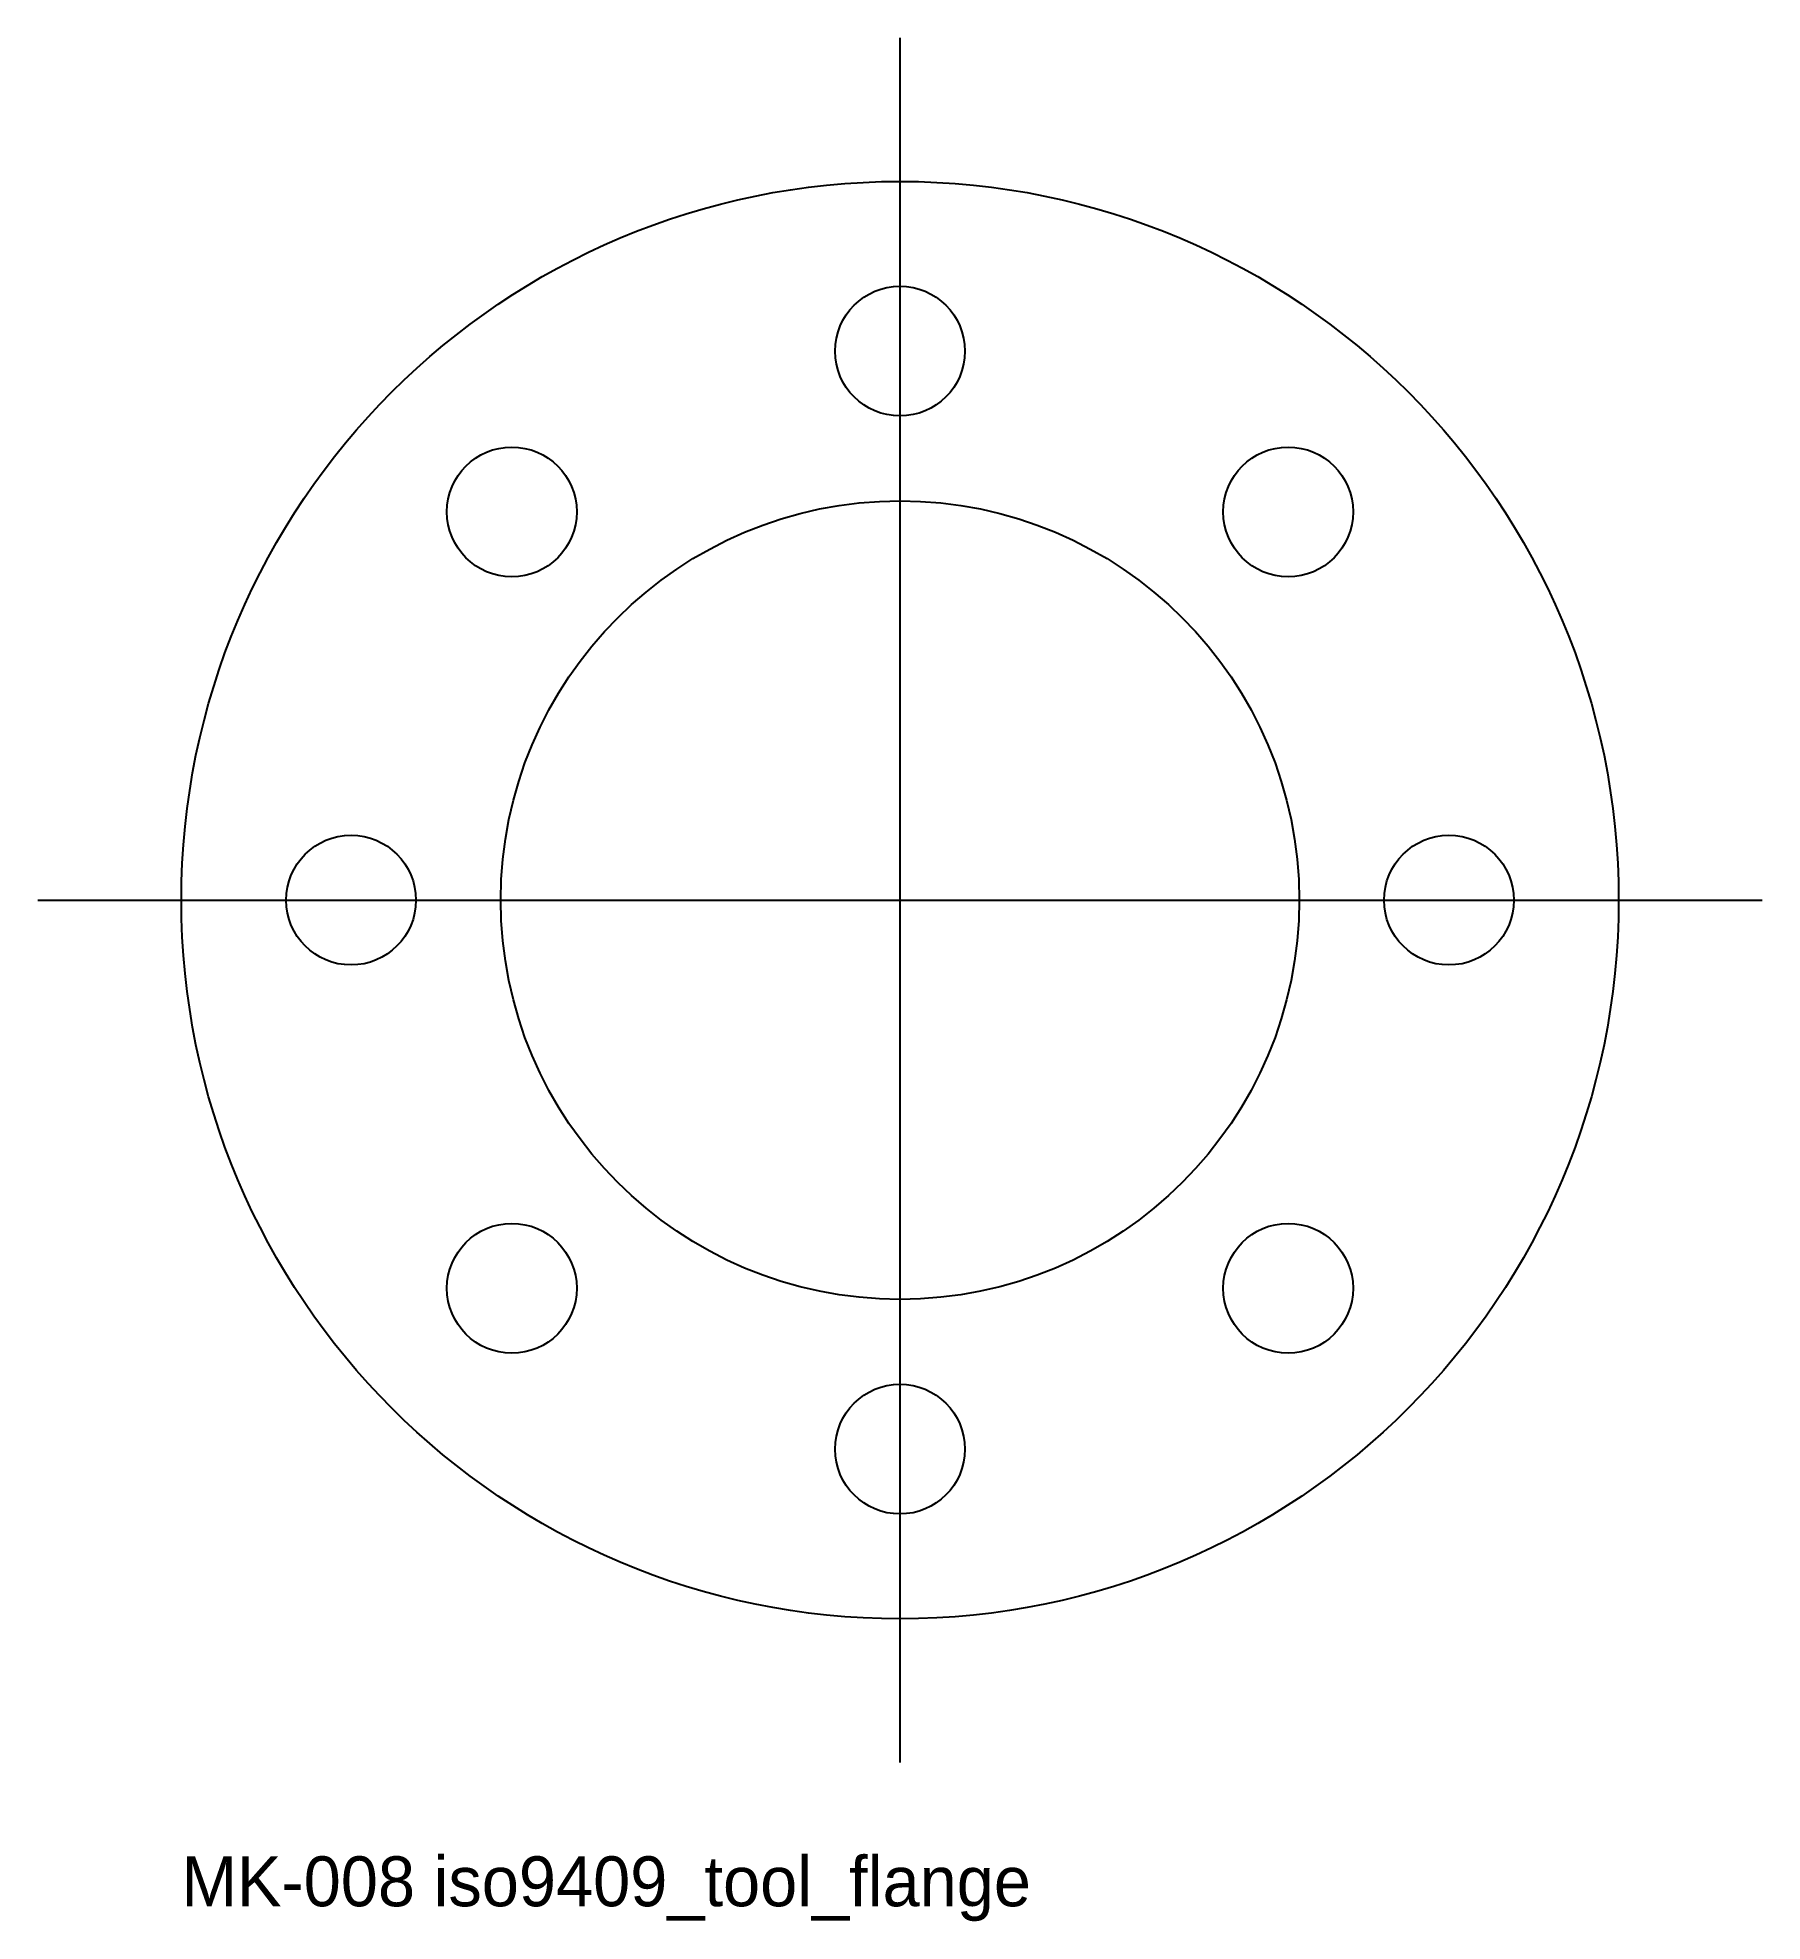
# Model space of a CAD drawing. Header units: millimetres. Extents: x -86 to 86, y -102 to 86.
import ezdxf

# ---------------------------------------------------------------- set-up
doc = ezdxf.new("R2010")
doc.units = ezdxf.units.MM
for name, color, linetype in [('CENTER', 3, 'Continuous'), ('HOLES', 1, 'Continuous'), ('OUTLINE', 7, 'Continuous'), ('TEXT', 2, 'Continuous')]:
    doc.layers.add(name, color=color, linetype=linetype)

msp = doc.modelspace()

# ---------------------------------------------------------------- linework, layer by layer
at = {"layer": 'CENTER'}
for p, q in [((0, -86.4), (0, 86.4)), ((-86.4, 0), (86.4, 0))]:
    msp.add_line(p, q, dxfattribs=at)
at = {"layer": 'HOLES'}
for centre, radius in [((0, 55), 6.5), ((-38.89, 38.89), 6.5), ((38.89, 38.89), 6.5), ((0, 0), 40), ((-55, 0), 6.5), ((55, 0), 6.5), ((-38.89, -38.89), 6.5), ((38.89, -38.89), 6.5), ((0, -55), 6.5)]:
    msp.add_circle(centre, radius, dxfattribs=at)
at = {"layer": 'OUTLINE'}
msp.add_circle((0, 0), 72, dxfattribs=at)

# ---------------------------------------------------------------- texts
at = {"layer": 'TEXT'}
msp.add_text('MK-008 iso9409_tool_flange', height=5, dxfattribs=at).set_placement((-72, -100.8))

doc.saveas('drawing.dxf')
